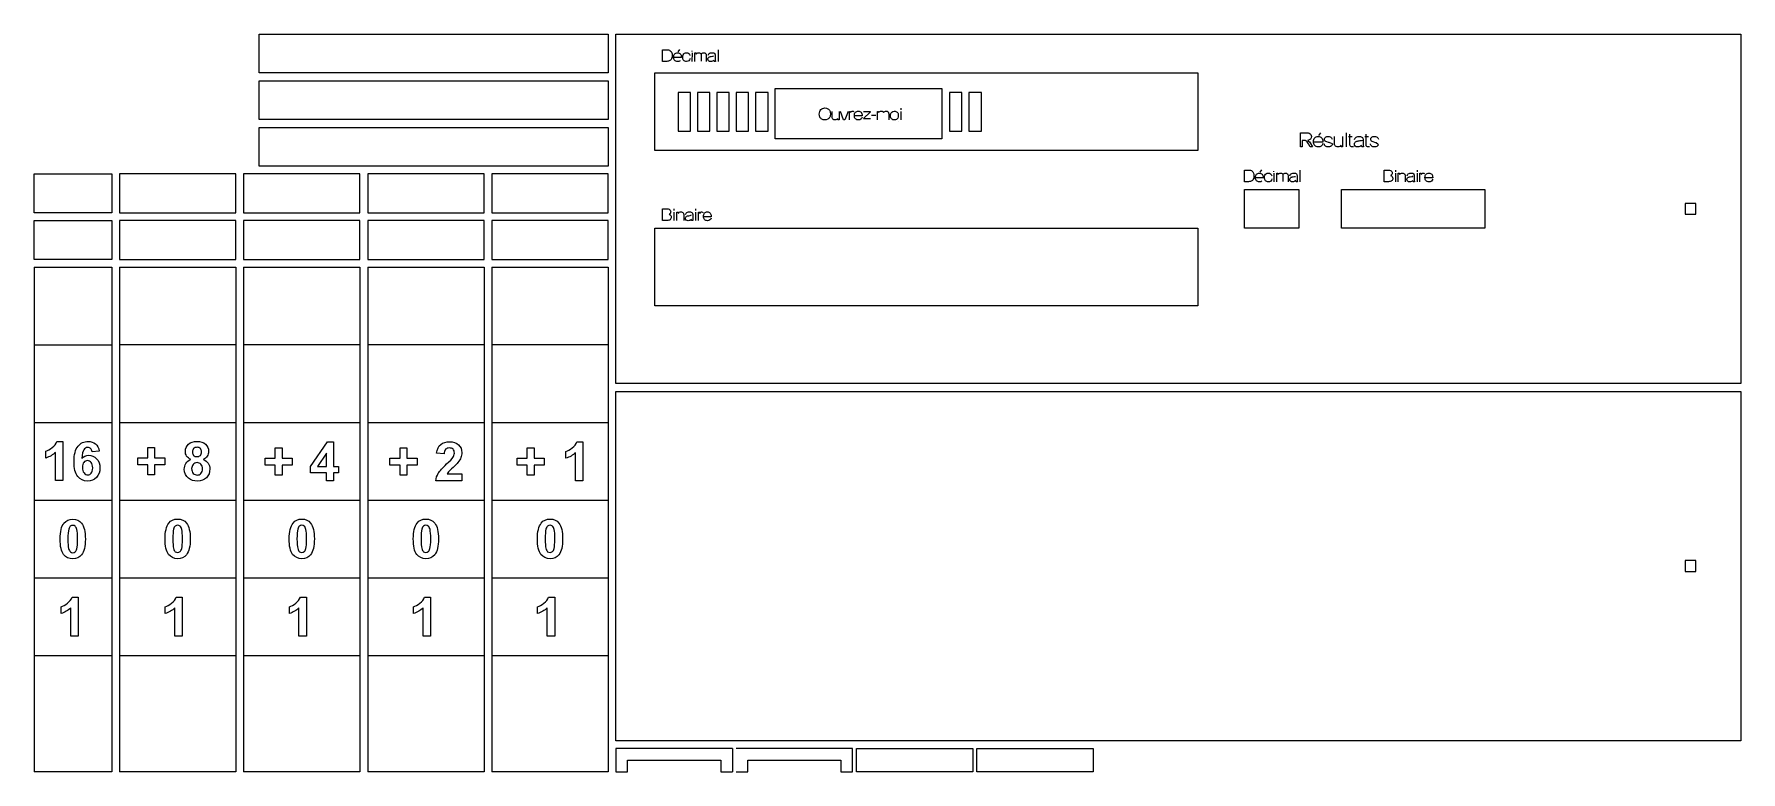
# Model space of a CAD drawing. Header units: millimetres. Extents: x -30 to 665, y 85 to 335.
# Drawn here: x -30 to 410, y 110 to 300 of the extents above; entities that cross this region are included whole.
import ezdxf

# ---------------------------------------------------------------- set-up
doc = ezdxf.new("R2010")
doc.units = ezdxf.units.MM
doc.layers.get('0').update_dxf_attribs({"lineweight": 25, "true_color": 0xffffff})
for name, color, linetype, lineweight, true_color in [('Découpe0', 5, 'Continuous', 25, 0x0000ff), ('Découpe1', 1, 'Continuous', 25, 0xff0000), ('Gravure1', 3, 'Continuous', 25, 0x00ff00)]:
    doc.layers.add(name, color=color, linetype=linetype, lineweight=lineweight, true_color=true_color)

msp = doc.modelspace()

# ---------------------------------------------------------------- linework, layer by layer
for p, q in [((28, 290), (28, 300)), ((28, 300), (118, 300)), ((118, 300), (118, 290)), ((120, 300), (410, 300)), ((120, 210), (120, 300)), ((410, 300), (410, 210)), ((118, 290), (28, 290)), ((28, 278), (28, 288)), ((28, 288), (118, 288)), ((118, 288), (118, 278)), ((118, 278), (28, 278)), ((28, 266), (28, 276)), ((28, 276), (118, 276)), ((118, 276), (118, 266)), ((118, 266), (28, 266)), ((-30, 264), (-10, 264)), ((-30, 254), (-30, 264)), ((-10, 264), (-10, 254)), ((22, 264), (-8, 264)), ((-8, 264), (-8, 254)), ((22, 254), (22, 264)), ((54, 264), (24, 264)), ((24, 264), (24, 254)), ((54, 254), (54, 264)), ((86, 264), (56, 264)), ((56, 264), (56, 254)), ((86, 254), (86, 264)), ((118, 264), (88, 264)), ((88, 264), (88, 254)), ((118, 254), (118, 264)), ((398.4, 256.4), (395.6, 256.4)), ((395.6, 256.4), (395.6, 253.6)), ((398.4, 253.6), (398.4, 256.4)), ((-10, 254), (-30, 254)), ((-30, 252), (-10, 252)), ((-30, 242), (-30, 252)), ((-10, 252), (-10, 242)), ((-8, 254), (22, 254)), ((22, 252), (-8, 252)), ((-8, 252), (-8, 242)), ((22, 242), (22, 252)), ((24, 254), (54, 254)), ((54, 252), (24, 252)), ((24, 252), (24, 242)), ((54, 242), (54, 252)), ((56, 254), (86, 254)), ((86, 252), (56, 252)), ((56, 252), (56, 242)), ((86, 242), (86, 252)), ((88, 254), (118, 254)), ((118, 252), (88, 252)), ((88, 252), (88, 242)), ((118, 242), (118, 252)), ((395.6, 253.6), (398.4, 253.6)), ((-10, 242), (-30, 242)), ((-30, 240), (-10, 240)), ((-30, 240), (-30, 110)), ((-10, 240), (-10, 110)), ((-8, 242), (22, 242)), ((-8, 240), (22, 240)), ((-8, 240), (-8, 110)), ((22, 240), (22, 110)), ((24, 242), (54, 242)), ((24, 240), (54, 240)), ((24, 240), (24, 110)), ((54, 240), (54, 110)), ((56, 242), (86, 242)), ((56, 240), (86, 240)), ((56, 240), (56, 110)), ((86, 240), (86, 110)), ((88, 242), (118, 242)), ((88, 240), (108, 240)), ((88, 240), (88, 110)), ((108, 240), (118, 240)), ((118, 240), (118, 110)), ((410, 210), (120, 210)), ((120, 208), (410, 208)), ((120, 118), (120, 208)), ((410, 208), (410, 118)), ((398.4, 164.4), (395.6, 164.4)), ((395.6, 164.4), (395.6, 161.6)), ((398.4, 161.6), (398.4, 164.4)), ((395.6, 161.6), (398.4, 161.6)), ((410, 118), (120, 118)), ((150, 116), (120, 116)), ((120, 116), (120, 110)), ((150, 116), (150, 110)), ((181, 116), (151, 116)), ((181, 110), (181, 116)), ((182, 110), (182, 116)), ((182, 116), (212, 116)), ((212, 116), (212, 110)), ((213, 110), (213, 116)), ((213, 116), (243, 116)), ((243, 116), (243, 110)), ((123, 113), (147, 113)), ((123, 110), (123, 113)), ((147, 113), (147, 110)), ((154, 113), (178, 113)), ((154, 110), (154, 113)), ((178, 113), (178, 110)), ((-10, 110), (-30, 110)), ((22, 110), (-8, 110)), ((54, 110), (24, 110)), ((86, 110), (56, 110)), ((118, 110), (88, 110)), ((120, 110), (123, 110)), ((147, 110), (150, 110)), ((151, 110), (154, 110)), ((178, 110), (181, 110)), ((212, 110), (182, 110)), ((243, 110), (213, 110))]:
    msp.add_line(p, q)
at = {"layer": 'Découpe0'}
for p, q in [((161, 286), (204, 286)), ((161, 273), (161, 286)), ((204, 286), (204, 273)), ((139.2, 285), (136, 285)), ((136, 285), (136, 275)), ((139.2, 275), (139.2, 285)), ((144.2, 285), (141, 285)), ((141, 285), (141, 275)), ((144.2, 275), (144.2, 285)), ((149.2, 285), (146, 285)), ((146, 285), (146, 275)), ((149.2, 275), (149.2, 285)), ((154.2, 285), (151, 285)), ((151, 285), (151, 275)), ((154.2, 275), (154.2, 285)), ((159.2, 285), (156, 285)), ((156, 285), (156, 275)), ((159.2, 275), (159.2, 285)), ((209.2, 285), (206, 285)), ((206, 285), (206, 275)), ((209.2, 275), (209.2, 285)), ((214.2, 285), (211, 285)), ((211, 285), (211, 275)), ((214.2, 275), (214.2, 285)), ((136, 275), (139.2, 275)), ((141, 275), (144.2, 275)), ((146, 275), (149.2, 275)), ((151, 275), (154.2, 275)), ((156, 275), (159.2, 275)), ((204, 273), (161, 273)), ((206, 275), (209.2, 275)), ((211, 275), (214.2, 275))]:
    msp.add_line(p, q, dxfattribs=at)
at = {"layer": 'Découpe1'}
for p, q in [((130, 290), (270, 290)), ((130, 270), (130, 290)), ((270, 290), (270, 270)), ((270, 270), (130, 270)), ((282, 260), (296, 260)), ((282, 250), (282, 260)), ((296, 260), (296, 250)), ((307, 260), (344, 260)), ((307, 250), (307, 260)), ((344, 260), (344, 250)), ((130, 250), (270, 250)), ((130, 230), (130, 250)), ((270, 250), (270, 230)), ((296, 250), (282, 250)), ((344, 250), (307, 250)), ((270, 230), (130, 230))]:
    msp.add_line(p, q, dxfattribs=at)
at = {"layer": 'Gravure1'}
for p, q in [((132, 293), (132, 296)), ((132, 296), (133.03, 296)), ((136.41, 296.02), (135.96, 295.44)), ((139.6, 295.22), (139.59, 293)), ((139.6, 295.52), (139.6, 295.72)), ((140.34, 293), (140.34, 295.17)), ((140.34, 295.17), (140.66, 295.17)), ((140.66, 295.17), (140.66, 294.87)), ((141.94, 294.84), (141.92, 293.01)), ((146.33, 296), (146.33, 293)), ((133.08, 293), (132, 293)), ((136.86, 293.99), (134.86, 293.99)), ((143.28, 294.49), (143.28, 293)), ((145.7, 293), (145.32, 293)), ((145.59, 294.4), (145.59, 293.91)), ((175.74, 278.77), (175.74, 280.12)), ((177.17, 277.95), (177.17, 278.27)), ((177.5, 277.95), (177.17, 277.95)), ((177.5, 280.12), (177.5, 277.95)), ((178.68, 277.95), (177.86, 280.12)), ((179.03, 277.95), (178.68, 277.95)), ((179.85, 280.12), (179.03, 277.95)), ((180.17, 277.95), (180.17, 280.12)), ((180.17, 280.12), (180.5, 280.12)), ((180.5, 280.12), (180.5, 279.79)), ((183.45, 278.94), (181.42, 278.96)), ((185.56, 279.88), (183.78, 278.25)), ((183.79, 280.12), (185.56, 280.12)), ((184.63, 278.26), (185.63, 278.26)), ((185.56, 280.12), (185.56, 279.88)), ((186.98, 279.03), (185.85, 279.03)), ((187.39, 277.95), (187.39, 280.12)), ((187.39, 280.12), (187.72, 280.12)), ((187.72, 280.12), (187.72, 279.82)), ((190.34, 279.44), (190.34, 277.95)), ((192.8, 277.58), (192.8, 277.58)), ((193.4, 280.95), (193.4, 280.52)), ((193.4, 280.12), (193.4, 277.95)), ((296.43, 271.02), (296.43, 274.59)), ((296.43, 274.59), (298.02, 274.59)), ((301.67, 274.61), (301.14, 273.93)), ((305.23, 272), (305.23, 273.61)), ((307.33, 273.61), (307.33, 271.02)), ((308.22, 274.59), (308.22, 271.02)), ((308.88, 273.61), (309.76, 273.61)), ((309.2, 273.61), (309.2, 274.25)), ((309.2, 271.78), (309.2, 273.61)), ((313.04, 273.61), (314.01, 273.61)), ((313.36, 273.61), (313.36, 274.25)), ((313.36, 271.78), (313.36, 273.61)), ((296.91, 271.02), (296.43, 271.02)), ((297.45, 272.61), (296.91, 272.61)), ((296.91, 272.61), (296.91, 271.02)), ((298.99, 271.02), (298.51, 271.76)), ((298.96, 271.99), (299.58, 271.02)), ((299.58, 271.02), (298.99, 271.02)), ((302.21, 272.2), (299.83, 272.18)), ((306.94, 271.02), (306.94, 271.4)), ((307.33, 271.02), (306.94, 271.02)), ((312.74, 271.02), (312.28, 271.02)), ((312.6, 272.69), (312.6, 272.1)), ((282, 262), (282, 265)), ((282, 265), (283.03, 265)), ((286.41, 265.02), (285.96, 264.44)), ((289.6, 264.22), (289.59, 262)), ((289.6, 264.52), (289.6, 264.72)), ((290.34, 262), (290.34, 264.17)), ((290.34, 264.17), (290.66, 264.17)), ((290.66, 264.17), (290.66, 263.87)), ((296.33, 265), (296.33, 262)), ((318, 262), (318, 265)), ((318, 265), (319.13, 265)), ((320.95, 265), (320.95, 264.58)), ((320.95, 264.17), (320.95, 262)), ((321.69, 262), (321.69, 264.17)), ((321.69, 264.17), (322.03, 264.17)), ((322.03, 264.17), (322.03, 263.86)), ((326.54, 265), (326.54, 264.58)), ((326.54, 264.17), (326.54, 262)), ((327.28, 262), (327.28, 264.17)), ((327.28, 264.17), (327.61, 264.17)), ((327.61, 264.17), (327.61, 263.84)), ((283.08, 262), (282, 262)), ((286.86, 262.99), (284.86, 262.99)), ((291.94, 263.84), (291.92, 262.01)), ((293.28, 263.49), (293.28, 262)), ((295.7, 262), (295.32, 262)), ((295.59, 263.4), (295.59, 262.91)), ((319.14, 262), (318, 262)), ((323.46, 263.34), (323.46, 262)), ((325.9, 262), (325.52, 262)), ((325.78, 263.4), (325.78, 262.91)), ((330.56, 262.99), (328.56, 262.98)), ((132, 252), (132, 255)), ((132, 255), (133.13, 255)), ((133.14, 252), (132, 252)), ((134.95, 255), (134.95, 254.58)), ((134.95, 254.17), (134.95, 252)), ((135.69, 252), (135.69, 254.17)), ((135.69, 254.17), (136.03, 254.17)), ((136.03, 254.17), (136.03, 253.86)), ((137.46, 253.34), (137.46, 252)), ((139.9, 252), (139.52, 252)), ((139.78, 253.4), (139.78, 252.91)), ((140.54, 255), (140.54, 254.58)), ((140.54, 254.17), (140.54, 252)), ((141.28, 252), (141.28, 254.17)), ((141.28, 254.17), (141.61, 254.17)), ((141.61, 254.17), (141.61, 253.84)), ((144.56, 252.99), (142.56, 252.98)), ((-30, 220), (-10, 220)), ((22, 220), (-8, 220)), ((54, 220), (24, 220)), ((86, 220), (56, 220)), ((118, 220), (88, 220)), ((-30, 200), (-10, 200)), ((-8, 200), (22, 200)), ((24, 200), (54, 200)), ((56, 200), (86, 200)), ((88, 200), (118, 200)), ((-24.13, 195.11), (-22.57, 195.11)), ((-22.57, 195.11), (-22.57, 185.06)), ((41.26, 188.67), (45.6, 195.02)), ((45.6, 195.02), (47.21, 195.02)), ((47.21, 195.02), (47.21, 188.68)), ((109.92, 195.02), (111.48, 195.02)), ((111.48, 195.02), (111.48, 184.98)), ((-26.97, 190.83), (-26.97, 192.57)), ((-24.49, 185.06), (-24.49, 192.29)), ((-13.22, 192.62), (-15.07, 192.41)), ((-3.3, 189.11), (-3.3, 190.9)), ((-3.3, 190.9), (-0.68, 190.9)), ((-0.68, 190.9), (-0.68, 193.5)), ((-0.68, 193.5), (1.07, 193.5)), ((1.07, 193.5), (1.07, 190.9)), ((1.07, 190.9), (3.69, 190.9)), ((3.69, 190.9), (3.69, 189.11)), ((29.55, 189.02), (29.55, 190.81)), ((29.55, 190.81), (32.17, 190.81)), ((32.17, 190.81), (32.17, 193.41)), ((32.17, 193.41), (33.91, 193.41)), ((33.91, 193.41), (33.91, 190.81)), ((33.91, 190.81), (36.54, 190.81)), ((36.54, 190.81), (36.54, 189.02)), ((45.36, 192.09), (43.06, 188.68)), ((45.36, 188.68), (45.36, 192.09)), ((61.74, 189.02), (61.74, 190.81)), ((61.74, 190.81), (64.36, 190.81)), ((64.36, 190.81), (64.36, 193.41)), ((64.36, 193.41), (66.1, 193.41)), ((66.1, 193.41), (66.1, 190.81)), ((66.1, 190.81), (68.73, 190.81)), ((68.73, 190.81), (68.73, 189.02)), ((75.68, 191.87), (73.77, 192.06)), ((94.52, 189.02), (94.52, 190.81)), ((94.52, 190.81), (97.14, 190.81)), ((97.14, 190.81), (97.14, 193.41)), ((97.14, 193.41), (98.89, 193.41)), ((98.89, 193.41), (98.89, 190.81)), ((98.89, 190.81), (101.51, 190.81)), ((101.51, 190.81), (101.51, 189.02)), ((107.08, 190.75), (107.08, 192.49)), ((109.56, 184.98), (109.56, 192.2)), ((-22.57, 185.06), (-24.49, 185.06)), ((-0.68, 189.11), (-3.3, 189.11)), ((-0.68, 186.51), (-0.68, 189.11)), ((1.07, 186.51), (-0.68, 186.51)), ((3.69, 189.11), (1.07, 189.11)), ((1.07, 189.11), (1.07, 186.51)), ((32.17, 189.02), (29.55, 189.02)), ((32.17, 186.42), (32.17, 189.02)), ((33.91, 186.42), (32.17, 186.42)), ((36.54, 189.02), (33.91, 189.02)), ((33.91, 189.02), (33.91, 186.42)), ((41.26, 186.99), (41.26, 188.67)), ((45.36, 186.99), (41.26, 186.99)), ((43.06, 188.68), (45.36, 188.68)), ((45.36, 184.98), (45.36, 186.99)), ((47.21, 184.98), (45.36, 184.98)), ((47.21, 188.68), (48.45, 188.68)), ((48.45, 186.99), (47.21, 186.99)), ((47.21, 186.99), (47.21, 184.98)), ((48.45, 188.68), (48.45, 186.99)), ((64.36, 189.02), (61.74, 189.02)), ((64.36, 186.42), (64.36, 189.02)), ((66.1, 186.42), (64.36, 186.42)), ((68.73, 189.02), (66.1, 189.02)), ((66.1, 189.02), (66.1, 186.42)), ((80.26, 184.98), (73.54, 184.98)), ((76.46, 186.76), (80.26, 186.76)), ((80.26, 186.76), (80.26, 184.98)), ((97.14, 189.02), (94.52, 189.02)), ((97.14, 186.42), (97.14, 189.02)), ((98.89, 186.42), (97.14, 186.42)), ((101.51, 189.02), (98.89, 189.02)), ((98.89, 189.02), (98.89, 186.42)), ((111.48, 184.98), (109.56, 184.98)), ((-30, 180), (-10, 180)), ((-8, 180), (22, 180)), ((24, 180), (54, 180)), ((56, 180), (86, 180)), ((88, 180), (118, 180)), ((-30, 160), (-10, 160)), ((-8, 160), (22, 160)), ((24, 160), (54, 160)), ((56, 160), (86, 160)), ((88, 160), (118, 160)), ((-20.21, 155.02), (-18.65, 155.02)), ((-18.65, 155.02), (-18.65, 144.98)), ((6.64, 155.02), (8.2, 155.02)), ((8.2, 155.02), (8.2, 144.98)), ((38.64, 155.02), (40.2, 155.02)), ((40.2, 155.02), (40.2, 144.98)), ((70.64, 155.02), (72.2, 155.02)), ((72.2, 155.02), (72.2, 144.98)), ((102.64, 155.02), (104.2, 155.02)), ((104.2, 155.02), (104.2, 144.98)), ((-23.05, 150.75), (-23.05, 152.49)), ((-20.57, 144.98), (-20.57, 152.21)), ((3.8, 150.75), (3.8, 152.49)), ((6.28, 144.98), (6.28, 152.2)), ((35.8, 150.75), (35.8, 152.49)), ((38.28, 144.98), (38.28, 152.2)), ((67.8, 150.75), (67.8, 152.49)), ((70.28, 144.98), (70.28, 152.2)), ((99.8, 150.75), (99.8, 152.49)), ((102.28, 144.98), (102.28, 152.2)), ((-18.65, 144.98), (-20.57, 144.98)), ((8.2, 144.98), (6.28, 144.98)), ((40.2, 144.98), (38.28, 144.98)), ((72.2, 144.98), (70.28, 144.98)), ((104.2, 144.98), (102.28, 144.98)), ((-30, 140), (-10, 140)), ((-8, 140), (22, 140)), ((24, 140), (54, 140)), ((56, 140), (86, 140)), ((88, 140), (118, 140))]:
    msp.add_line(p, q, dxfattribs=at)
for points in [[(133.03, 296), (133.27, 296), (133.44, 295.99), (133.57, 295.96)], [(133.57, 295.96), (133.74, 295.92), (133.89, 295.85), (134.01, 295.74)], [(134.01, 295.74), (134.17, 295.61), (134.28, 295.44), (134.36, 295.23)], [(134.36, 295.23), (134.44, 295.02), (134.48, 294.78), (134.48, 294.52)], [(134.86, 294.07), (134.86, 294.43), (134.95, 294.72), (135.14, 294.92)], [(135.14, 294.92), (135.33, 295.12), (135.57, 295.22), (135.87, 295.22)], [(135.87, 295.22), (136.16, 295.22), (136.4, 295.12), (136.58, 294.93)], [(136.58, 294.93), (136.77, 294.73), (136.86, 294.45), (136.86, 294.09)], [(137.31, 294.69), (137.39, 294.87), (137.51, 295), (137.67, 295.09)], [(137.67, 295.09), (137.83, 295.18), (138, 295.22), (138.19, 295.22)], [(138.19, 295.22), (138.42, 295.22), (138.62, 295.16), (138.77, 295.04)], [(138.77, 295.04), (138.92, 294.92), (139.01, 294.75), (139.05, 294.53)], [(140.66, 294.87), (140.73, 294.97), (140.82, 295.06), (140.94, 295.12)], [(140.94, 295.12), (141.05, 295.19), (141.18, 295.22), (141.32, 295.22)], [(141.32, 295.22), (141.48, 295.22), (141.62, 295.19), (141.72, 295.12)], [(141.72, 295.12), (141.82, 295.06), (141.89, 294.96), (141.94, 294.84)], [(141.94, 294.84), (142.11, 295.1), (142.33, 295.22), (142.61, 295.22)], [(142.61, 295.22), (142.82, 295.22), (142.99, 295.16), (143.11, 295.04)], [(143.11, 295.04), (143.22, 294.92), (143.28, 294.74), (143.28, 294.49)], [(143.76, 294.55), (143.8, 294.71), (143.85, 294.83), (143.93, 294.93)], [(143.93, 294.93), (144, 295.02), (144.11, 295.09), (144.25, 295.15)], [(144.25, 295.15), (144.39, 295.2), (144.56, 295.22), (144.74, 295.22)], [(144.74, 295.22), (144.93, 295.22), (145.08, 295.2), (145.2, 295.16)], [(145.2, 295.16), (145.31, 295.11), (145.4, 295.06), (145.45, 294.99)], [(145.45, 294.99), (145.51, 294.93), (145.55, 294.84), (145.57, 294.74)], [(133.56, 293.05), (133.42, 293.02), (133.26, 293), (133.08, 293)], [(133.92, 293.2), (133.82, 293.14), (133.7, 293.09), (133.56, 293.05)], [(134.2, 293.47), (134.11, 293.36), (134.02, 293.27), (133.92, 293.2)], [(134.4, 293.91), (134.35, 293.73), (134.28, 293.59), (134.2, 293.47)], [(134.48, 294.52), (134.48, 294.29), (134.45, 294.09), (134.4, 293.91)], [(135.14, 293.24), (134.96, 293.43), (134.87, 293.68), (134.86, 293.99)], [(135.89, 292.95), (135.57, 292.95), (135.32, 293.05), (135.14, 293.24)], [(136.51, 293.14), (136.35, 293.01), (136.14, 292.95), (135.89, 292.95)], [(136.86, 294.09), (136.86, 294.07), (136.86, 294.04), (136.86, 293.99)], [(137.2, 294.08), (137.2, 294.31), (137.24, 294.52), (137.31, 294.69)], [(137.47, 293.24), (137.29, 293.44), (137.2, 293.72), (137.2, 294.08)], [(138.19, 292.95), (137.89, 292.95), (137.65, 293.05), (137.47, 293.24)], [(138.79, 293.16), (138.62, 293.02), (138.42, 292.95), (138.19, 292.95)], [(139.09, 293.75), (139.05, 293.5), (138.95, 293.3), (138.79, 293.16)], [(143.7, 293.57), (143.7, 293.68), (143.72, 293.78), (143.77, 293.86)], [(143.89, 293.13), (143.76, 293.24), (143.7, 293.39), (143.7, 293.57)], [(143.77, 293.86), (143.82, 293.95), (143.89, 294.02), (143.96, 294.08)], [(144.44, 292.95), (144.2, 292.95), (144.02, 293.01), (143.89, 293.13)], [(143.96, 294.08), (144.04, 294.13), (144.13, 294.17), (144.23, 294.2)], [(144.23, 294.2), (144.3, 294.22), (144.41, 294.23), (144.56, 294.25)], [(144.85, 293.02), (144.72, 292.97), (144.59, 292.95), (144.44, 292.95)], [(144.56, 294.25), (144.85, 294.29), (145.07, 294.33), (145.21, 294.38)], [(145.24, 293.27), (145.11, 293.15), (144.98, 293.07), (144.85, 293.02)], [(145.32, 293), (145.28, 293.08), (145.25, 293.17), (145.24, 293.27)], [(145.57, 294.74), (145.58, 294.68), (145.59, 294.57), (145.59, 294.4)], [(145.59, 293.91), (145.59, 293.57), (145.59, 293.35), (145.61, 293.26)], [(145.61, 293.26), (145.62, 293.17), (145.66, 293.08), (145.7, 293)], [(172.42, 279.41), (172.42, 279.91), (172.55, 280.3), (172.82, 280.58)], [(172.59, 278.66), (172.48, 278.9), (172.42, 279.14), (172.42, 279.41)], [(173.09, 278.1), (172.87, 278.24), (172.7, 278.42), (172.59, 278.66)], [(172.82, 280.58), (173.09, 280.86), (173.43, 281), (173.85, 281)], [(173.85, 277.9), (173.57, 277.9), (173.32, 277.96), (173.09, 278.1)], [(173.85, 281), (174.13, 281), (174.38, 280.93), (174.6, 280.8)], [(174.58, 278.08), (174.36, 277.96), (174.11, 277.9), (173.85, 277.9)], [(175.1, 278.63), (174.98, 278.39), (174.81, 278.2), (174.58, 278.08)], [(174.6, 280.8), (174.83, 280.67), (174.99, 280.48), (175.11, 280.25)], [(175.29, 279.44), (175.29, 279.14), (175.23, 278.87), (175.1, 278.63)], [(175.11, 280.25), (175.23, 280.01), (175.29, 279.74), (175.29, 279.44)], [(175.76, 278.43), (175.75, 278.5), (175.74, 278.62), (175.74, 278.77)], [(175.88, 278.16), (175.82, 278.23), (175.79, 278.32), (175.76, 278.43)], [(176.13, 277.97), (176.01, 278.02), (175.93, 278.08), (175.88, 278.16)], [(176.48, 277.9), (176.36, 277.9), (176.24, 277.92), (176.13, 277.97)], [(177.17, 278.27), (177.01, 278.02), (176.78, 277.9), (176.48, 277.9)], [(180.5, 279.79), (180.59, 279.94), (180.67, 280.05), (180.74, 280.1)], [(180.74, 280.1), (180.81, 280.14), (180.89, 280.17), (180.97, 280.17)], [(180.97, 280.17), (181.1, 280.17), (181.22, 280.13), (181.35, 280.05)], [(181.45, 279.02), (181.45, 279.38), (181.54, 279.66), (181.73, 279.87)], [(181.73, 278.19), (181.54, 278.39), (181.45, 278.66), (181.45, 279.02)], [(181.73, 279.87), (181.92, 280.07), (182.16, 280.17), (182.46, 280.17)], [(182.48, 277.9), (182.17, 277.9), (181.91, 278), (181.73, 278.19)], [(182.46, 280.17), (182.75, 280.17), (182.99, 280.07), (183.18, 279.87)], [(183.11, 278.08), (182.94, 277.96), (182.74, 277.9), (182.48, 277.9)], [(183.44, 278.6), (183.38, 278.38), (183.27, 278.2), (183.11, 278.08)], [(183.18, 279.87), (183.36, 279.67), (183.45, 279.4), (183.45, 279.04)], [(183.45, 279.04), (183.45, 279.02), (183.45, 278.98), (183.45, 278.94)], [(183.78, 278.24), (184.33, 278.26), (184.48, 278.26), (184.63, 278.26)], [(187.72, 279.82), (187.79, 279.92), (187.88, 280.01), (187.99, 280.07)], [(187.99, 280.07), (188.11, 280.14), (188.23, 280.17), (188.38, 280.17)], [(188.38, 280.17), (188.54, 280.17), (188.67, 280.14), (188.78, 280.07)], [(188.78, 280.07), (188.88, 280), (188.95, 279.91), (188.99, 279.79)], [(188.99, 279.79), (189.17, 280.04), (189.39, 280.17), (189.66, 280.17)], [(189.66, 280.17), (189.88, 280.17), (190.05, 280.11), (190.16, 279.99)], [(190.16, 279.99), (190.28, 279.87), (190.34, 279.69), (190.34, 279.44)], [(190.74, 279.03), (190.74, 279.44), (190.86, 279.73), (191.08, 279.93)], [(191.03, 278.19), (190.84, 278.39), (190.74, 278.67), (190.74, 279.03)], [(191.76, 277.9), (191.46, 277.9), (191.21, 278), (191.03, 278.19)], [(191.08, 279.93), (191.27, 280.09), (191.5, 280.17), (191.76, 280.17)], [(191.76, 280.17), (192.06, 280.17), (192.31, 280.07), (192.5, 279.88)], [(192.29, 278.03), (192.13, 277.94), (191.95, 277.9), (191.76, 277.9)], [(192.65, 278.4), (192.57, 278.24), (192.45, 278.12), (192.29, 278.03)], [(192.5, 279.88), (192.69, 279.68), (192.78, 279.41), (192.78, 279.06)], [(192.78, 279.06), (192.78, 278.78), (192.74, 278.56), (192.65, 278.4)], [(298.02, 274.59), (298.33, 274.59), (298.58, 274.56), (298.74, 274.5)], [(299.04, 272.98), (298.88, 272.8), (298.62, 272.69), (298.28, 272.64)], [(298.74, 274.5), (298.91, 274.43), (299.04, 274.32), (299.14, 274.16)], [(299.29, 273.62), (299.29, 273.36), (299.21, 273.15), (299.04, 272.98)], [(299.14, 274.16), (299.24, 273.99), (299.29, 273.81), (299.29, 273.62)], [(299.83, 272.29), (299.83, 272.73), (299.94, 273.06), (300.16, 273.31)], [(300.16, 273.31), (300.39, 273.55), (300.68, 273.67), (301.03, 273.67)], [(301.03, 273.67), (301.38, 273.67), (301.66, 273.55), (301.88, 273.31)], [(301.88, 273.31), (302.1, 273.08), (302.21, 272.75), (302.21, 272.32)], [(302.64, 272.92), (302.64, 273.04), (302.67, 273.14), (302.72, 273.24)], [(302.74, 272.57), (302.68, 272.68), (302.64, 272.79), (302.64, 272.92)], [(302.72, 273.24), (302.78, 273.34), (302.85, 273.42), (302.94, 273.49)], [(302.94, 273.49), (303.01, 273.54), (303.1, 273.58), (303.22, 273.61)], [(303.22, 273.61), (303.34, 273.65), (303.46, 273.67), (303.6, 273.67)], [(303.6, 273.67), (303.8, 273.67), (303.98, 273.64), (304.13, 273.58)], [(304.13, 273.58), (304.28, 273.52), (304.4, 273.44), (304.47, 273.34)], [(304.47, 273.34), (304.54, 273.24), (304.59, 273.11), (304.62, 272.94)], [(310.43, 272.87), (310.47, 273.05), (310.54, 273.2), (310.63, 273.31)], [(310.63, 273.31), (310.72, 273.43), (310.85, 273.51), (311.01, 273.57)], [(311.01, 273.57), (311.18, 273.64), (311.38, 273.67), (311.6, 273.67)], [(311.6, 273.67), (311.82, 273.67), (312, 273.64), (312.14, 273.59)], [(312.14, 273.59), (312.28, 273.54), (312.38, 273.47), (312.44, 273.39)], [(312.44, 273.39), (312.51, 273.31), (312.55, 273.21), (312.58, 273.09)], [(312.58, 273.09), (312.6, 273.02), (312.6, 272.88), (312.6, 272.69)], [(314.57, 272.92), (314.57, 273.04), (314.59, 273.14), (314.64, 273.24)], [(314.66, 272.57), (314.6, 272.68), (314.57, 272.79), (314.57, 272.92)], [(314.64, 273.24), (314.7, 273.34), (314.77, 273.42), (314.86, 273.49)], [(314.86, 273.49), (314.93, 273.54), (315.02, 273.58), (315.14, 273.61)], [(315.14, 273.61), (315.26, 273.65), (315.38, 273.67), (315.52, 273.67)], [(315.52, 273.67), (315.72, 273.67), (315.9, 273.64), (316.05, 273.58)], [(316.05, 273.58), (316.21, 273.52), (316.32, 273.44), (316.39, 273.34)], [(316.39, 273.34), (316.46, 273.24), (316.52, 273.11), (316.54, 272.94)], [(297.72, 272.59), (297.66, 272.6), (297.58, 272.61), (297.45, 272.61)], [(297.93, 272.49), (297.86, 272.54), (297.79, 272.57), (297.72, 272.59)], [(298.17, 272.26), (298.08, 272.37), (298, 272.45), (297.93, 272.49)], [(298.51, 271.76), (298.38, 271.98), (298.26, 272.14), (298.17, 272.26)], [(298.28, 272.64), (298.41, 272.58), (298.5, 272.53), (298.57, 272.47)], [(298.57, 272.47), (298.71, 272.34), (298.84, 272.18), (298.96, 271.99)], [(300.16, 271.31), (299.94, 271.54), (299.83, 271.87), (299.83, 272.29)], [(301.06, 270.96), (300.68, 270.96), (300.38, 271.08), (300.16, 271.31)], [(301.8, 271.18), (301.61, 271.03), (301.36, 270.96), (301.06, 270.96)], [(302.2, 271.8), (302.13, 271.53), (301.99, 271.33), (301.8, 271.18)], [(302.21, 272.32), (302.21, 272.29), (302.21, 272.25), (302.21, 272.2)], [(302.91, 271.17), (302.73, 271.31), (302.62, 271.52), (302.57, 271.79)], [(303.02, 272.33), (302.9, 272.39), (302.8, 272.47), (302.74, 272.57)], [(303.68, 270.96), (303.34, 270.96), (303.08, 271.03), (302.91, 271.17)], [(303.69, 272.12), (303.37, 272.2), (303.15, 272.27), (303.02, 272.33)], [(304.22, 271.07), (304.06, 271), (303.88, 270.96), (303.68, 270.96)], [(304.72, 271.78), (304.08, 272.01), (303.93, 272.06), (303.69, 272.12)], [(304.59, 271.37), (304.51, 271.24), (304.38, 271.14), (304.22, 271.07)], [(304.72, 271.78), (304.72, 271.63), (304.68, 271.5), (304.59, 271.37)], [(305.26, 271.59), (305.24, 271.68), (305.23, 271.82), (305.23, 272)], [(305.39, 271.27), (305.33, 271.36), (305.28, 271.47), (305.26, 271.59)], [(305.69, 271.05), (305.56, 271.11), (305.46, 271.18), (305.39, 271.27)], [(306.11, 270.96), (305.96, 270.96), (305.82, 270.99), (305.69, 271.05)], [(306.94, 271.4), (306.73, 271.11), (306.46, 270.96), (306.11, 270.96)], [(309.26, 271.26), (309.22, 271.34), (309.2, 271.51), (309.2, 271.78)], [(309.44, 271.06), (309.35, 271.11), (309.29, 271.18), (309.26, 271.26)], [(309.81, 270.99), (309.65, 270.99), (309.53, 271.01), (309.44, 271.06)], [(310.14, 271.02), (310.02, 271), (309.91, 270.99), (309.81, 270.99)], [(310.36, 271.7), (310.36, 271.83), (310.39, 271.94), (310.45, 272.05)], [(310.59, 271.17), (310.44, 271.31), (310.36, 271.49), (310.36, 271.7)], [(310.45, 272.05), (310.5, 272.15), (310.58, 272.24), (310.67, 272.3)], [(311.24, 270.96), (310.96, 270.96), (310.74, 271.03), (310.59, 271.17)], [(310.67, 272.3), (310.77, 272.36), (310.87, 272.41), (310.99, 272.45)], [(310.99, 272.45), (311.07, 272.47), (311.2, 272.49), (311.38, 272.51)], [(311.73, 271.05), (311.58, 270.99), (311.42, 270.96), (311.24, 270.96)], [(311.38, 272.51), (311.73, 272.55), (311.99, 272.6), (312.6, 272.69)], [(312.2, 271.34), (312.03, 271.2), (311.88, 271.1), (311.73, 271.05)], [(312.28, 271.02), (312.24, 271.11), (312.21, 271.22), (312.2, 271.34)], [(312.6, 272.1), (312.6, 271.7), (312.61, 271.44), (312.63, 271.33)], [(312.63, 271.33), (312.65, 271.22), (312.69, 271.12), (312.74, 271.02)], [(313.42, 271.26), (313.38, 271.34), (313.36, 271.51), (313.36, 271.78)], [(313.6, 271.06), (313.51, 271.11), (313.45, 271.18), (313.42, 271.26)], [(313.97, 270.99), (313.81, 270.99), (313.69, 271.01), (313.6, 271.06)], [(314.3, 271.02), (314.18, 271), (314.07, 270.99), (313.97, 270.99)], [(314.83, 271.17), (314.65, 271.31), (314.54, 271.52), (314.49, 271.79)], [(314.94, 272.33), (314.82, 272.39), (314.73, 272.47), (314.66, 272.57)], [(315.6, 270.96), (315.26, 270.96), (315.01, 271.03), (314.83, 271.17)], [(315.61, 272.12), (315.29, 272.2), (315.07, 272.27), (314.94, 272.33)], [(316.14, 271.07), (315.98, 271), (315.8, 270.96), (315.6, 270.96)], [(316.06, 271.97), (316, 272.01), (315.85, 272.06), (315.61, 272.12)], [(316.06, 271.97), (316.64, 271.63), (316.6, 271.5), (316.51, 271.37)], [(316.51, 271.37), (316.43, 271.24), (316.3, 271.14), (316.14, 271.07)], [(283.03, 265), (283.27, 265), (283.44, 264.99), (283.57, 264.96)], [(283.57, 264.96), (283.74, 264.92), (283.89, 264.85), (284.01, 264.74)], [(284.01, 264.74), (284.17, 264.61), (284.28, 264.44), (284.36, 264.23)], [(284.36, 264.23), (284.44, 264.02), (284.48, 263.78), (284.48, 263.52)], [(285.14, 263.92), (285.33, 264.12), (285.57, 264.22), (285.87, 264.22)], [(285.87, 264.22), (286.16, 264.22), (286.4, 264.12), (286.58, 263.93)], [(287.31, 263.69), (287.39, 263.87), (287.51, 264), (287.67, 264.09)], [(287.67, 264.09), (287.83, 264.18), (288, 264.22), (288.19, 264.22)], [(288.19, 264.22), (288.42, 264.22), (288.62, 264.16), (288.77, 264.04)], [(288.77, 264.04), (288.92, 263.92), (289.01, 263.75), (289.05, 263.53)], [(290.66, 263.87), (290.73, 263.97), (290.82, 264.06), (290.94, 264.12)], [(290.94, 264.12), (291.05, 264.19), (291.18, 264.22), (291.32, 264.22)], [(291.32, 264.22), (291.48, 264.22), (291.62, 264.19), (291.72, 264.12)], [(291.72, 264.12), (291.82, 264.06), (291.89, 263.96), (291.94, 263.84)], [(291.94, 263.84), (292.11, 264.1), (292.33, 264.22), (292.61, 264.22)], [(292.61, 264.22), (292.82, 264.22), (292.99, 264.16), (293.11, 264.04)], [(293.11, 264.04), (293.22, 263.92), (293.28, 263.74), (293.28, 263.49)], [(293.93, 263.93), (294, 264.02), (294.11, 264.09), (294.25, 264.15)], [(294.25, 264.15), (294.39, 264.2), (294.56, 264.22), (294.74, 264.22)], [(294.74, 264.22), (294.93, 264.22), (295.08, 264.2), (295.2, 264.16)], [(295.2, 264.16), (295.31, 264.11), (295.4, 264.06), (295.45, 263.99)], [(319.13, 265), (319.35, 265), (319.54, 264.97), (319.68, 264.91)], [(319.68, 264.91), (319.82, 264.85), (319.92, 264.75), (320, 264.63)], [(320, 264.63), (320.08, 264.5), (320.12, 264.37), (320.12, 264.23)], [(320.12, 264.23), (320.12, 264.1), (320.09, 263.98), (320.02, 263.87)], [(322.03, 263.86), (322.19, 264.1), (322.42, 264.22), (322.72, 264.22)], [(322.72, 264.22), (322.85, 264.22), (322.97, 264.2), (323.08, 264.15)], [(323.08, 264.15), (323.19, 264.1), (323.27, 264.04), (323.33, 263.97)], [(324.13, 263.93), (324.2, 264.02), (324.31, 264.09), (324.45, 264.15)], [(324.45, 264.15), (324.59, 264.2), (324.76, 264.22), (324.94, 264.22)], [(324.94, 264.22), (325.13, 264.22), (325.28, 264.2), (325.4, 264.16)], [(325.4, 264.16), (325.51, 264.11), (325.6, 264.06), (325.65, 263.99)], [(327.61, 263.84), (327.7, 264), (327.78, 264.1), (327.85, 264.15)], [(327.85, 264.15), (327.92, 264.2), (328, 264.22), (328.08, 264.22)], [(328.08, 264.22), (328.21, 264.22), (328.33, 264.18), (328.46, 264.1)], [(328.84, 263.92), (329.03, 264.12), (329.27, 264.22), (329.57, 264.22)], [(329.57, 264.22), (329.86, 264.22), (330.1, 264.12), (330.29, 263.93)], [(283.56, 262.05), (283.42, 262.02), (283.26, 262), (283.08, 262)], [(283.92, 262.2), (283.82, 262.14), (283.7, 262.09), (283.56, 262.05)], [(284.2, 262.47), (284.11, 262.36), (284.02, 262.27), (283.92, 262.2)], [(284.4, 262.91), (284.35, 262.73), (284.28, 262.59), (284.2, 262.47)], [(284.48, 263.52), (284.48, 263.29), (284.45, 263.09), (284.4, 262.91)], [(284.86, 263.07), (284.86, 263.43), (284.95, 263.72), (285.14, 263.92)], [(285.14, 262.24), (284.96, 262.43), (284.87, 262.68), (284.86, 262.99)], [(285.89, 261.95), (285.57, 261.95), (285.32, 262.05), (285.14, 262.24)], [(286.51, 262.14), (286.35, 262.01), (286.14, 261.95), (285.89, 261.95)], [(286.58, 263.93), (286.77, 263.73), (286.86, 263.45), (286.86, 263.09)], [(286.86, 263.09), (286.86, 263.07), (286.86, 263.04), (286.86, 262.99)], [(287.2, 263.08), (287.2, 263.31), (287.24, 263.52), (287.31, 263.69)], [(287.47, 262.24), (287.29, 262.44), (287.2, 262.72), (287.2, 263.08)], [(288.19, 261.95), (287.89, 261.95), (287.65, 262.05), (287.47, 262.24)], [(288.79, 262.16), (288.62, 262.02), (288.42, 261.95), (288.19, 261.95)], [(289.09, 262.75), (289.05, 262.5), (288.95, 262.3), (288.79, 262.16)], [(293.7, 262.57), (293.7, 262.68), (293.72, 262.78), (293.77, 262.86)], [(293.89, 262.13), (293.76, 262.24), (293.7, 262.39), (293.7, 262.57)], [(293.76, 263.55), (293.8, 263.71), (293.85, 263.83), (293.93, 263.93)], [(293.77, 262.86), (293.82, 262.95), (293.89, 263.02), (293.96, 263.08)], [(294.44, 261.95), (294.2, 261.95), (294.02, 262.01), (293.89, 262.13)], [(293.96, 263.08), (294.04, 263.13), (294.13, 263.17), (294.23, 263.2)], [(294.23, 263.2), (294.3, 263.22), (294.41, 263.23), (294.56, 263.25)], [(294.85, 262.02), (294.72, 261.97), (294.59, 261.95), (294.44, 261.95)], [(294.56, 263.25), (294.85, 263.29), (295.07, 263.33), (295.21, 263.38)], [(295.24, 262.27), (295.11, 262.15), (294.98, 262.07), (294.85, 262.02)], [(295.32, 262), (295.28, 262.08), (295.25, 262.17), (295.24, 262.27)], [(295.45, 263.99), (295.51, 263.93), (295.55, 263.84), (295.57, 263.74)], [(295.57, 263.74), (295.58, 263.68), (295.59, 263.57), (295.59, 263.4)], [(295.59, 262.91), (295.59, 262.57), (295.59, 262.35), (295.61, 262.26)], [(295.61, 262.26), (295.62, 262.17), (295.66, 262.08), (295.7, 262)], [(319.63, 262.05), (319.5, 262.02), (319.33, 262), (319.14, 262)], [(319.96, 262.2), (319.87, 262.13), (319.76, 262.08), (319.63, 262.05)], [(320.02, 263.87), (319.95, 263.76), (319.84, 263.67), (319.7, 263.6)], [(319.7, 263.6), (319.88, 263.54), (320.02, 263.45), (320.12, 263.32)], [(320.18, 262.48), (320.12, 262.36), (320.04, 262.26), (319.96, 262.2)], [(320.12, 263.32), (320.22, 263.2), (320.27, 263.04), (320.27, 262.87)], [(320.27, 262.87), (320.27, 262.73), (320.24, 262.6), (320.18, 262.48)], [(323.33, 263.97), (323.38, 263.89), (323.42, 263.8), (323.44, 263.69)], [(323.44, 263.69), (323.45, 263.63), (323.46, 263.51), (323.46, 263.34)], [(323.9, 262.57), (323.9, 262.68), (323.92, 262.78), (323.97, 262.86)], [(324.09, 262.13), (323.96, 262.24), (323.9, 262.39), (323.9, 262.57)], [(323.96, 263.55), (324, 263.71), (324.05, 263.83), (324.13, 263.93)], [(323.97, 262.86), (324.02, 262.95), (324.08, 263.02), (324.16, 263.08)], [(324.64, 261.95), (324.4, 261.95), (324.22, 262.01), (324.09, 262.13)], [(324.16, 263.08), (324.24, 263.13), (324.33, 263.17), (324.43, 263.2)], [(324.43, 263.2), (324.5, 263.22), (324.61, 263.23), (324.76, 263.25)], [(325.05, 262.02), (324.92, 261.97), (324.79, 261.95), (324.64, 261.95)], [(324.76, 263.25), (325.05, 263.29), (325.27, 263.33), (325.41, 263.38)], [(325.44, 262.27), (325.31, 262.15), (325.18, 262.07), (325.05, 262.02)], [(325.41, 263.38), (325.41, 263.43), (325.41, 263.46), (325.41, 263.48)], [(325.52, 262), (325.48, 262.08), (325.45, 262.17), (325.44, 262.27)], [(325.65, 263.99), (325.71, 263.93), (325.74, 263.84), (325.77, 263.74)], [(325.77, 263.74), (325.78, 263.68), (325.78, 263.57), (325.78, 263.4)], [(325.78, 262.91), (325.78, 262.57), (325.79, 262.35), (325.81, 262.26)], [(325.81, 262.26), (325.82, 262.17), (325.85, 262.08), (325.9, 262)], [(328.56, 263.07), (328.56, 263.43), (328.65, 263.72), (328.84, 263.92)], [(328.84, 262.24), (328.65, 262.44), (328.56, 262.71), (328.56, 263.07)], [(329.59, 261.95), (329.28, 261.95), (329.02, 262.05), (328.84, 262.24)], [(330.22, 262.14), (330.05, 262.01), (329.85, 261.95), (329.59, 261.95)], [(330.55, 262.65), (330.49, 262.43), (330.38, 262.26), (330.22, 262.14)], [(330.29, 263.93), (330.47, 263.73), (330.56, 263.45), (330.56, 263.09)], [(330.56, 263.09), (330.56, 263.07), (330.56, 263.04), (330.56, 262.99)], [(133.13, 255), (133.35, 255), (133.54, 254.97), (133.68, 254.91)], [(133.63, 252.05), (133.5, 252.02), (133.33, 252), (133.14, 252)], [(133.96, 252.2), (133.87, 252.13), (133.76, 252.08), (133.63, 252.05)], [(133.68, 254.91), (133.82, 254.85), (133.92, 254.75), (134, 254.63)], [(134.02, 253.87), (133.95, 253.76), (133.84, 253.67), (133.7, 253.6)], [(133.7, 253.6), (133.88, 253.54), (134.02, 253.45), (134.12, 253.32)], [(134.18, 252.48), (134.12, 252.36), (134.04, 252.26), (133.96, 252.2)], [(134, 254.63), (134.08, 254.5), (134.12, 254.37), (134.12, 254.23)], [(134.12, 254.23), (134.12, 254.1), (134.09, 253.98), (134.02, 253.87)], [(134.12, 253.32), (134.22, 253.2), (134.27, 253.04), (134.27, 252.87)], [(134.27, 252.87), (134.27, 252.73), (134.24, 252.6), (134.18, 252.48)], [(136.03, 253.86), (136.19, 254.1), (136.42, 254.22), (136.72, 254.22)], [(136.72, 254.22), (136.85, 254.22), (136.97, 254.2), (137.08, 254.15)], [(137.08, 254.15), (137.19, 254.1), (137.27, 254.04), (137.33, 253.97)], [(137.33, 253.97), (137.38, 253.89), (137.42, 253.8), (137.44, 253.69)], [(137.44, 253.69), (137.45, 253.63), (137.46, 253.51), (137.46, 253.34)], [(137.9, 252.57), (137.9, 252.68), (137.92, 252.78), (137.97, 252.86)], [(138.09, 252.13), (137.96, 252.24), (137.9, 252.39), (137.9, 252.57)], [(137.96, 253.55), (138, 253.71), (138.05, 253.83), (138.13, 253.93)], [(137.97, 252.86), (138.02, 252.95), (138.08, 253.02), (138.16, 253.08)], [(138.64, 251.95), (138.4, 251.95), (138.22, 252.01), (138.09, 252.13)], [(138.13, 253.93), (138.2, 254.02), (138.31, 254.09), (138.45, 254.15)], [(138.16, 253.08), (138.24, 253.13), (138.33, 253.17), (138.43, 253.2)], [(138.43, 253.2), (138.5, 253.22), (138.61, 253.23), (138.76, 253.25)], [(138.45, 254.15), (138.59, 254.2), (138.76, 254.22), (138.94, 254.22)], [(139.05, 252.02), (138.92, 251.97), (138.79, 251.95), (138.64, 251.95)], [(138.76, 253.25), (139.05, 253.29), (139.27, 253.33), (139.41, 253.38)], [(138.94, 254.22), (139.13, 254.22), (139.28, 254.2), (139.4, 254.16)], [(139.44, 252.27), (139.31, 252.15), (139.18, 252.07), (139.05, 252.02)], [(139.4, 254.16), (139.51, 254.11), (139.6, 254.06), (139.65, 253.99)], [(139.41, 253.38), (139.41, 253.43), (139.41, 253.46), (139.41, 253.48)], [(139.52, 252), (139.48, 252.08), (139.45, 252.17), (139.44, 252.27)], [(139.65, 253.99), (139.71, 253.93), (139.74, 253.84), (139.77, 253.74)], [(139.77, 253.74), (139.78, 253.68), (139.78, 253.57), (139.78, 253.4)], [(139.78, 252.91), (139.78, 252.57), (139.79, 252.35), (139.81, 252.26)], [(139.81, 252.26), (139.82, 252.17), (139.85, 252.08), (139.9, 252)], [(141.61, 253.84), (141.7, 254), (141.78, 254.1), (141.85, 254.15)], [(141.85, 254.15), (141.92, 254.2), (142, 254.22), (142.08, 254.22)], [(142.08, 254.22), (142.21, 254.22), (142.33, 254.18), (142.46, 254.1)], [(142.56, 253.07), (142.56, 253.43), (142.65, 253.72), (142.84, 253.92)], [(142.84, 252.24), (142.65, 252.44), (142.56, 252.71), (142.56, 253.07)], [(142.84, 253.92), (143.03, 254.12), (143.27, 254.22), (143.57, 254.22)], [(143.59, 251.95), (143.28, 251.95), (143.02, 252.05), (142.84, 252.24)], [(143.57, 254.22), (143.86, 254.22), (144.1, 254.12), (144.29, 253.93)], [(144.22, 252.14), (144.05, 252.01), (143.85, 251.95), (143.59, 251.95)], [(144.55, 252.65), (144.49, 252.43), (144.38, 252.26), (144.22, 252.14)], [(144.29, 253.93), (144.47, 253.73), (144.56, 253.45), (144.56, 253.09)], [(144.56, 253.09), (144.56, 253.07), (144.56, 253.04), (144.56, 252.99)], [(-25.34, 193.51), (-24.75, 193.96), (-24.35, 194.5), (-24.13, 195.11)], [(-19.71, 189.93), (-19.71, 191.76), (-19.37, 193.08), (-18.69, 193.89)], [(-18.69, 193.89), (-18.02, 194.7), (-17.14, 195.11), (-16.06, 195.11)], [(-16.06, 195.11), (-15.3, 195.11), (-14.67, 194.89), (-14.17, 194.47)], [(-14.17, 194.47), (-13.67, 194.04), (-13.35, 193.43), (-13.22, 192.62)], [(8.98, 192.53), (8.98, 193.28), (9.24, 193.89), (9.76, 194.38)], [(9.76, 194.38), (10.28, 194.87), (11.02, 195.11), (11.98, 195.11)], [(11.98, 195.11), (12.93, 195.11), (13.66, 194.87), (14.19, 194.38)], [(14.19, 194.38), (14.72, 193.89), (14.98, 193.28), (14.98, 192.53)], [(73.77, 192.06), (73.88, 193.11), (74.24, 193.87), (74.84, 194.33)], [(74.84, 194.33), (75.44, 194.79), (76.19, 195.02), (77.09, 195.02)], [(77.09, 195.02), (78.08, 195.02), (78.85, 194.75), (79.42, 194.22)], [(79.42, 194.22), (79.98, 193.69), (80.26, 193.03), (80.26, 192.24)], [(108.71, 193.42), (109.3, 193.88), (109.7, 194.41), (109.92, 195.02)], [(-26.97, 192.57), (-26.47, 192.74), (-25.92, 193.05), (-25.34, 193.51)], [(-24.49, 192.29), (-25.19, 191.63), (-26.02, 191.15), (-26.97, 190.83)], [(-18.74, 186.07), (-19.39, 186.85), (-19.71, 188.14), (-19.71, 189.93)], [(-17.2, 192.98), (-17.48, 192.62), (-17.65, 191.86), (-17.73, 190.71)], [(-17.73, 190.71), (-17.25, 191.28), (-16.65, 191.56), (-15.95, 191.56)], [(-17.18, 189.71), (-17.44, 189.42), (-17.56, 189), (-17.56, 188.43)], [(-16.17, 193.53), (-16.58, 193.53), (-16.92, 193.35), (-17.2, 192.98)], [(-16.25, 190.15), (-16.61, 190.15), (-16.93, 190), (-17.18, 189.71)], [(-15.29, 189.69), (-15.55, 189.99), (-15.86, 190.15), (-16.25, 190.15)], [(-15.43, 193.26), (-15.62, 193.44), (-15.87, 193.53), (-16.17, 193.53)], [(-15.95, 191.56), (-15.15, 191.56), (-14.46, 191.25), (-13.89, 190.64)], [(-15.07, 192.41), (-15.12, 192.79), (-15.24, 193.07), (-15.43, 193.26)], [(-14.91, 188.26), (-14.91, 188.91), (-15.04, 189.39), (-15.29, 189.69)], [(-13.89, 190.64), (-13.32, 190.03), (-13.03, 189.25), (-13.03, 188.28)], [(8.72, 187.93), (8.72, 188.47), (8.86, 188.96), (9.13, 189.42)], [(9.31, 191.33), (9.09, 191.69), (8.98, 192.09), (8.98, 192.53)], [(9.13, 189.42), (9.39, 189.87), (9.82, 190.22), (10.4, 190.46)], [(10.4, 190.46), (9.9, 190.67), (9.54, 190.96), (9.31, 191.33)], [(11.12, 193.26), (10.9, 193.04), (10.79, 192.75), (10.79, 192.39)], [(10.79, 192.39), (10.79, 192.01), (10.9, 191.71), (11.11, 191.5)], [(12, 189.64), (11.54, 189.64), (11.19, 189.48), (10.96, 189.16)], [(11.11, 191.5), (11.33, 191.29), (11.62, 191.18), (11.98, 191.18)], [(12, 193.59), (11.63, 193.59), (11.34, 193.48), (11.12, 193.26)], [(11.98, 191.18), (12.34, 191.18), (12.63, 191.29), (12.85, 191.5)], [(12.85, 193.26), (12.64, 193.48), (12.35, 193.59), (12, 193.59)], [(13.01, 189.22), (12.74, 189.5), (12.41, 189.64), (12, 189.64)], [(13.18, 192.4), (13.18, 192.76), (13.07, 193.05), (12.85, 193.26)], [(12.85, 191.5), (13.07, 191.72), (13.18, 192.02), (13.18, 192.4)], [(13.4, 188.09), (13.4, 188.56), (13.27, 188.93), (13.01, 189.22)], [(14.62, 191.29), (14.38, 190.93), (14.04, 190.65), (13.6, 190.46)], [(13.6, 190.46), (14.16, 190.24), (14.58, 189.92), (14.87, 189.49)], [(14.98, 192.53), (14.98, 192.07), (14.86, 191.65), (14.62, 191.29)], [(14.87, 189.49), (15.16, 189.06), (15.3, 188.57), (15.3, 188.01)], [(74.2, 186.89), (74.56, 187.5), (75.28, 188.29), (76.35, 189.29)], [(76.09, 193.07), (75.85, 192.83), (75.71, 192.43), (75.68, 191.87)], [(77.04, 193.43), (76.64, 193.43), (76.32, 193.31), (76.09, 193.07)], [(76.35, 189.29), (77.22, 190.1), (77.75, 190.64), (77.94, 190.93)], [(77.99, 193.09), (77.76, 193.32), (77.45, 193.43), (77.04, 193.43)], [(77.94, 190.93), (78.21, 191.32), (78.34, 191.71), (78.34, 192.1)], [(78.34, 192.1), (78.34, 192.53), (78.22, 192.86), (77.99, 193.09)], [(79.25, 189.67), (79.02, 189.38), (78.6, 188.95), (78, 188.4)], [(80.02, 190.95), (79.86, 190.54), (79.6, 190.12), (79.25, 189.67)], [(80.26, 192.24), (80.26, 191.79), (80.18, 191.36), (80.02, 190.95)], [(107.08, 192.49), (107.58, 192.65), (108.13, 192.96), (108.71, 193.42)], [(109.56, 192.2), (108.86, 191.55), (108.03, 191.06), (107.08, 190.75)], [(-16.25, 184.89), (-17.26, 184.89), (-18.09, 185.29), (-18.74, 186.07)], [(-17.56, 188.43), (-17.56, 187.81), (-17.42, 187.33), (-17.13, 186.99)], [(-17.13, 186.99), (-16.85, 186.65), (-16.52, 186.48), (-16.15, 186.48)], [(-13.93, 185.82), (-14.53, 185.2), (-15.3, 184.89), (-16.25, 184.89)], [(-16.15, 186.48), (-15.8, 186.48), (-15.5, 186.62), (-15.26, 186.9)], [(-15.26, 186.9), (-15.03, 187.18), (-14.91, 187.63), (-14.91, 188.26)], [(-13.03, 188.28), (-13.03, 187.26), (-13.33, 186.44), (-13.93, 185.82)], [(9.79, 185.61), (9.08, 186.17), (8.72, 186.94), (8.72, 187.93)], [(12.07, 184.89), (11.16, 184.89), (10.4, 185.13), (9.79, 185.61)], [(10.96, 189.16), (10.73, 188.84), (10.61, 188.49), (10.61, 188.11)], [(10.61, 188.11), (10.61, 187.58), (10.75, 187.17), (11.02, 186.88)], [(11.02, 186.88), (11.29, 186.58), (11.63, 186.43), (12.03, 186.43)], [(12.03, 186.43), (12.43, 186.43), (12.75, 186.57), (13.01, 186.86)], [(14.42, 185.76), (13.83, 185.18), (13.04, 184.89), (12.07, 184.89)], [(13.01, 186.86), (13.27, 187.14), (13.4, 187.55), (13.4, 188.09)], [(15.3, 188.01), (15.3, 187.08), (15.01, 186.33), (14.42, 185.76)], [(73.54, 184.98), (73.62, 185.65), (73.83, 186.29), (74.2, 186.89)], [(76.85, 187.29), (76.69, 187.11), (76.56, 186.93), (76.46, 186.76)], [(78, 188.4), (77.39, 187.84), (77.01, 187.47), (76.85, 187.29)], [(-23.29, 169.98), (-23.29, 171.87), (-22.97, 173.22), (-22.31, 174.05)], [(-22.31, 174.05), (-21.77, 174.73), (-21.01, 175.07), (-20.05, 175.07)], [(-21.09, 172.47), (-21.22, 171.97), (-21.29, 171.14), (-21.29, 169.96)], [(-20.67, 173.26), (-20.85, 173.11), (-20.99, 172.85), (-21.09, 172.47)], [(-20.05, 173.48), (-20.28, 173.48), (-20.48, 173.41), (-20.67, 173.26)], [(-20.05, 175.07), (-19.08, 175.07), (-18.32, 174.73), (-17.77, 174.04)], [(-19.43, 173.26), (-19.61, 173.41), (-19.81, 173.48), (-20.05, 173.48)], [(-18.98, 172.38), (-19.1, 172.82), (-19.25, 173.11), (-19.43, 173.26)], [(-18.8, 169.96), (-18.8, 171.14), (-18.86, 171.94), (-18.98, 172.38)], [(-17.77, 174.04), (-17.12, 173.22), (-16.8, 171.86), (-16.8, 169.96)], [(3.75, 170.02), (3.75, 171.9), (4.08, 173.25), (4.74, 174.08)], [(4.74, 174.08), (5.28, 174.76), (6.03, 175.11), (7, 175.11)], [(5.96, 172.5), (5.82, 172), (5.76, 171.17), (5.76, 170)], [(6.38, 173.29), (6.2, 173.15), (6.06, 172.88), (5.96, 172.5)], [(7, 173.52), (6.77, 173.52), (6.56, 173.44), (6.38, 173.29)], [(7, 175.11), (7.97, 175.11), (8.73, 174.76), (9.27, 174.07)], [(7.62, 173.29), (7.44, 173.44), (7.23, 173.52), (7, 173.52)], [(8.06, 172.41), (7.95, 172.85), (7.8, 173.15), (7.62, 173.29)], [(8.24, 170), (8.24, 171.17), (8.18, 171.98), (8.06, 172.41)], [(9.27, 174.07), (9.92, 173.25), (10.25, 171.89), (10.25, 170)], [(35.75, 170.02), (35.75, 171.9), (36.08, 173.25), (36.74, 174.08)], [(36.74, 174.08), (37.28, 174.76), (38.03, 175.11), (39, 175.11)], [(37.96, 172.5), (37.82, 172), (37.76, 171.17), (37.76, 170)], [(38.38, 173.29), (38.2, 173.15), (38.06, 172.88), (37.96, 172.5)], [(39, 173.52), (38.77, 173.52), (38.56, 173.44), (38.38, 173.29)], [(39, 175.11), (39.97, 175.11), (40.73, 174.76), (41.27, 174.07)], [(39.62, 173.29), (39.44, 173.44), (39.23, 173.52), (39, 173.52)], [(40.06, 172.41), (39.95, 172.85), (39.8, 173.15), (39.62, 173.29)], [(40.24, 170), (40.24, 171.17), (40.18, 171.98), (40.06, 172.41)], [(41.27, 174.07), (41.92, 173.25), (42.25, 171.89), (42.25, 170)], [(67.75, 170.02), (67.75, 171.9), (68.08, 173.25), (68.74, 174.08)], [(68.74, 174.08), (69.28, 174.76), (70.03, 175.11), (71, 175.11)], [(69.96, 172.5), (69.82, 172), (69.76, 171.17), (69.76, 170)], [(70.38, 173.29), (70.2, 173.15), (70.06, 172.88), (69.96, 172.5)], [(71, 173.52), (70.77, 173.52), (70.56, 173.44), (70.38, 173.29)], [(71, 175.11), (71.97, 175.11), (72.73, 174.76), (73.27, 174.07)], [(71.62, 173.29), (71.44, 173.44), (71.23, 173.52), (71, 173.52)], [(72.06, 172.41), (71.95, 172.85), (71.8, 173.15), (71.62, 173.29)], [(72.24, 170), (72.24, 171.17), (72.18, 171.98), (72.06, 172.41)], [(73.27, 174.07), (73.92, 173.25), (74.25, 171.89), (74.25, 170)], [(99.75, 170.02), (99.75, 171.9), (100.08, 173.25), (100.74, 174.08)], [(100.74, 174.08), (101.28, 174.76), (102.03, 175.11), (103, 175.11)], [(101.96, 172.5), (101.82, 172), (101.76, 171.17), (101.76, 170)], [(102.38, 173.29), (102.2, 173.15), (102.06, 172.88), (101.96, 172.5)], [(103, 173.52), (102.77, 173.52), (102.56, 173.44), (102.38, 173.29)], [(103, 175.11), (103.97, 175.11), (104.73, 174.76), (105.27, 174.07)], [(103.62, 173.29), (103.44, 173.44), (103.23, 173.52), (103, 173.52)], [(104.06, 172.41), (103.95, 172.85), (103.8, 173.15), (103.62, 173.29)], [(104.24, 170), (104.24, 171.17), (104.18, 171.98), (104.06, 172.41)], [(105.27, 174.07), (105.92, 173.25), (106.25, 171.89), (106.25, 170)], [(-22.4, 165.98), (-22.99, 166.73), (-23.29, 168.07), (-23.29, 169.98)], [(-21.29, 169.96), (-21.29, 168.79), (-21.23, 167.99), (-21.11, 167.55)], [(-21.11, 167.55), (-20.99, 167.11), (-20.84, 166.81), (-20.66, 166.67)], [(-19.42, 166.67), (-19.24, 166.82), (-19.1, 167.09), (-19, 167.47)], [(-19, 167.47), (-18.87, 167.96), (-18.8, 168.79), (-18.8, 169.96)], [(-16.8, 169.96), (-16.8, 168.07), (-17.13, 166.71), (-17.78, 165.89)], [(4.65, 166.02), (4.05, 166.76), (3.75, 168.1), (3.75, 170.02)], [(5.76, 170), (5.76, 168.82), (5.82, 168.02), (5.94, 167.58)], [(5.94, 167.58), (6.05, 167.14), (6.2, 166.85), (6.38, 166.7)], [(7.62, 166.71), (7.8, 166.85), (7.94, 167.12), (8.04, 167.5)], [(8.04, 167.5), (8.18, 167.99), (8.24, 168.82), (8.24, 170)], [(10.25, 170), (10.25, 168.1), (9.92, 166.74), (9.26, 165.92)], [(36.65, 166.02), (36.05, 166.76), (35.75, 168.1), (35.75, 170.02)], [(37.76, 170), (37.76, 168.82), (37.82, 168.02), (37.94, 167.58)], [(37.94, 167.58), (38.05, 167.14), (38.2, 166.85), (38.38, 166.7)], [(39.62, 166.71), (39.8, 166.85), (39.94, 167.12), (40.04, 167.5)], [(40.04, 167.5), (40.18, 167.99), (40.24, 168.82), (40.24, 170)], [(42.25, 170), (42.25, 168.1), (41.92, 166.74), (41.26, 165.92)], [(68.65, 166.02), (68.05, 166.76), (67.75, 168.1), (67.75, 170.02)], [(69.76, 170), (69.76, 168.82), (69.82, 168.02), (69.94, 167.58)], [(69.94, 167.58), (70.05, 167.14), (70.2, 166.85), (70.38, 166.7)], [(71.62, 166.71), (71.8, 166.85), (71.94, 167.12), (72.04, 167.5)], [(72.04, 167.5), (72.18, 167.99), (72.24, 168.82), (72.24, 170)], [(74.25, 170), (74.25, 168.1), (73.92, 166.74), (73.26, 165.92)], [(100.65, 166.02), (100.05, 166.76), (99.75, 168.1), (99.75, 170.02)], [(101.76, 170), (101.76, 168.82), (101.82, 168.02), (101.94, 167.58)], [(101.94, 167.58), (102.05, 167.14), (102.2, 166.85), (102.38, 166.7)], [(103.62, 166.71), (103.8, 166.85), (103.94, 167.12), (104.04, 167.5)], [(104.04, 167.5), (104.18, 167.99), (104.24, 168.82), (104.24, 170)], [(106.25, 170), (106.25, 168.1), (105.92, 166.74), (105.26, 165.92)], [(-20.05, 164.86), (-21.02, 164.86), (-21.8, 165.24), (-22.4, 165.98)], [(-20.66, 166.67), (-20.48, 166.52), (-20.28, 166.45), (-20.05, 166.45)], [(-20.05, 166.45), (-19.81, 166.45), (-19.61, 166.53), (-19.42, 166.67)], [(-17.78, 165.89), (-18.32, 165.2), (-19.08, 164.86), (-20.05, 164.86)], [(7, 164.89), (6.03, 164.89), (5.24, 165.27), (4.65, 166.02)], [(6.38, 166.7), (6.56, 166.56), (6.77, 166.48), (7, 166.48)], [(7, 166.48), (7.23, 166.48), (7.44, 166.56), (7.62, 166.71)], [(9.26, 165.92), (8.72, 165.24), (7.97, 164.89), (7, 164.89)], [(39, 164.89), (38.03, 164.89), (37.24, 165.27), (36.65, 166.02)], [(38.38, 166.7), (38.56, 166.56), (38.77, 166.48), (39, 166.48)], [(39, 166.48), (39.23, 166.48), (39.44, 166.56), (39.62, 166.71)], [(41.26, 165.92), (40.72, 165.24), (39.97, 164.89), (39, 164.89)], [(71, 164.89), (70.03, 164.89), (69.24, 165.27), (68.65, 166.02)], [(70.38, 166.7), (70.56, 166.56), (70.77, 166.48), (71, 166.48)], [(71, 166.48), (71.23, 166.48), (71.44, 166.56), (71.62, 166.71)], [(73.26, 165.92), (72.72, 165.24), (71.97, 164.89), (71, 164.89)], [(103, 164.89), (102.03, 164.89), (101.24, 165.27), (100.65, 166.02)], [(102.38, 166.7), (102.56, 166.56), (102.77, 166.48), (103, 166.48)], [(103, 166.48), (103.23, 166.48), (103.44, 166.56), (103.62, 166.71)], [(105.26, 165.92), (104.72, 165.24), (103.97, 164.89), (103, 164.89)], [(-21.42, 153.42), (-20.83, 153.88), (-20.43, 154.41), (-20.21, 155.02)], [(5.43, 153.42), (6.02, 153.88), (6.42, 154.41), (6.64, 155.02)], [(37.43, 153.42), (38.02, 153.88), (38.42, 154.41), (38.64, 155.02)], [(69.43, 153.42), (70.02, 153.88), (70.42, 154.41), (70.64, 155.02)], [(101.43, 153.42), (102.02, 153.88), (102.42, 154.41), (102.64, 155.02)], [(-23.05, 152.49), (-22.55, 152.66), (-22.01, 152.97), (-21.42, 153.42)], [(-20.57, 152.21), (-21.27, 151.55), (-22.1, 151.07), (-23.05, 150.75)], [(3.8, 152.49), (4.3, 152.65), (4.85, 152.96), (5.43, 153.42)], [(6.28, 152.2), (5.58, 151.55), (4.75, 151.06), (3.8, 150.75)], [(35.8, 152.49), (36.3, 152.65), (36.85, 152.96), (37.43, 153.42)], [(38.28, 152.2), (37.58, 151.55), (36.75, 151.06), (35.8, 150.75)], [(67.8, 152.49), (68.3, 152.65), (68.85, 152.96), (69.43, 153.42)], [(70.28, 152.2), (69.58, 151.55), (68.75, 151.06), (67.8, 150.75)], [(99.8, 152.49), (100.3, 152.65), (100.85, 152.96), (101.43, 153.42)], [(102.28, 152.2), (101.58, 151.55), (100.75, 151.06), (99.8, 150.75)]]:
    msp.add_open_spline(points, degree=3, dxfattribs=at)

doc.saveas('drawing.dxf')
